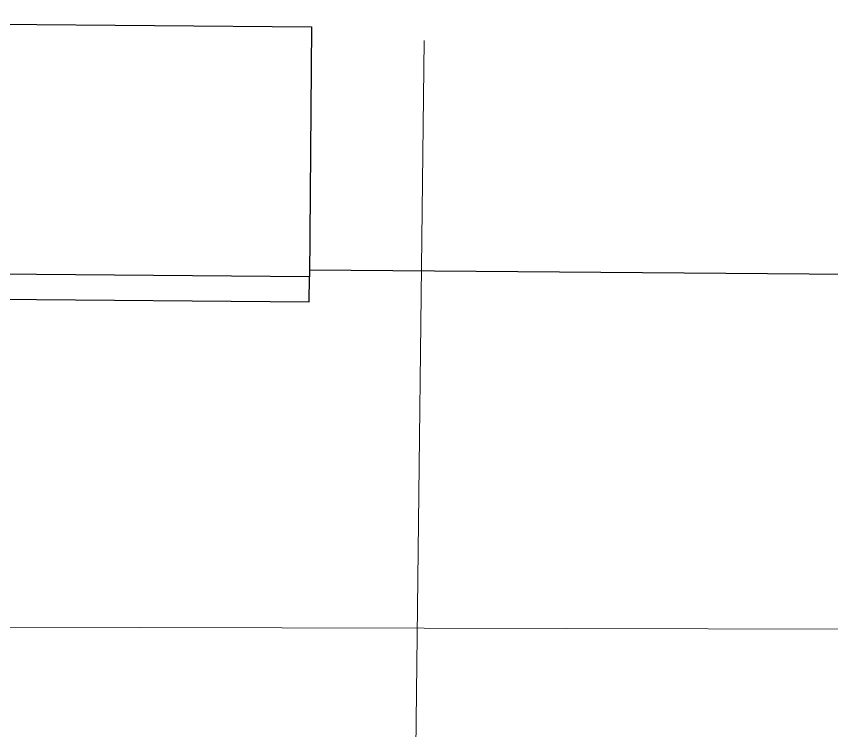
# Model space of a CAD drawing. Header units: inches. Extents: x 164.3 to 247.9, y 15.6 to 56.7.
# Drawn here: x 215.957 to 216.469, y 30.155 to 30.604 of the extents above; entities that cross this region are included whole.
import ezdxf

# ---------------------------------------------------------------- set-up
doc = ezdxf.new("R2010")
doc.units = ezdxf.units.IN
doc.header["$MEASUREMENT"] = 0
doc.layers.get('0').update_dxf_attribs({"lineweight": 0})
doc.layers.add('WALL 1 100', color=250, linetype='Continuous', lineweight=9)
doc.layers.add('провода', color=1, linetype='Continuous', lineweight=5)

msp = doc.modelspace()

# ---------------------------------------------------------------- linework, layer by layer
at = {"color": 7, "linetype": 'ByBlock', "lineweight": -2}
for p, q in [((215.3575, 30.60354), (216.14219, 30.59695)), ((216.14219, 30.59695), (216.14088, 30.44001)), ((216.14088, 30.44001), (215.35618, 30.4466)), ((216.59454, 30.4404), (216.14091, 30.4442)), ((216.14074, 30.42432), (216.14088, 30.44001)), ((215.35605, 30.4309), (216.14074, 30.42432))]:
    msp.add_line(p, q, dxfattribs=at)
at = {"layer": 'WALL 1 100', "color": 0}
msp.add_lwpolyline([(221.88075, 30.20755), (208.28262, 30.23614)], dxfattribs=at)
at = {"layer": 'провода', "color": 1}
msp.add_line((216.20711, 30.10143), (216.21296, 30.58844), dxfattribs=at)

doc.saveas('drawing.dxf')
